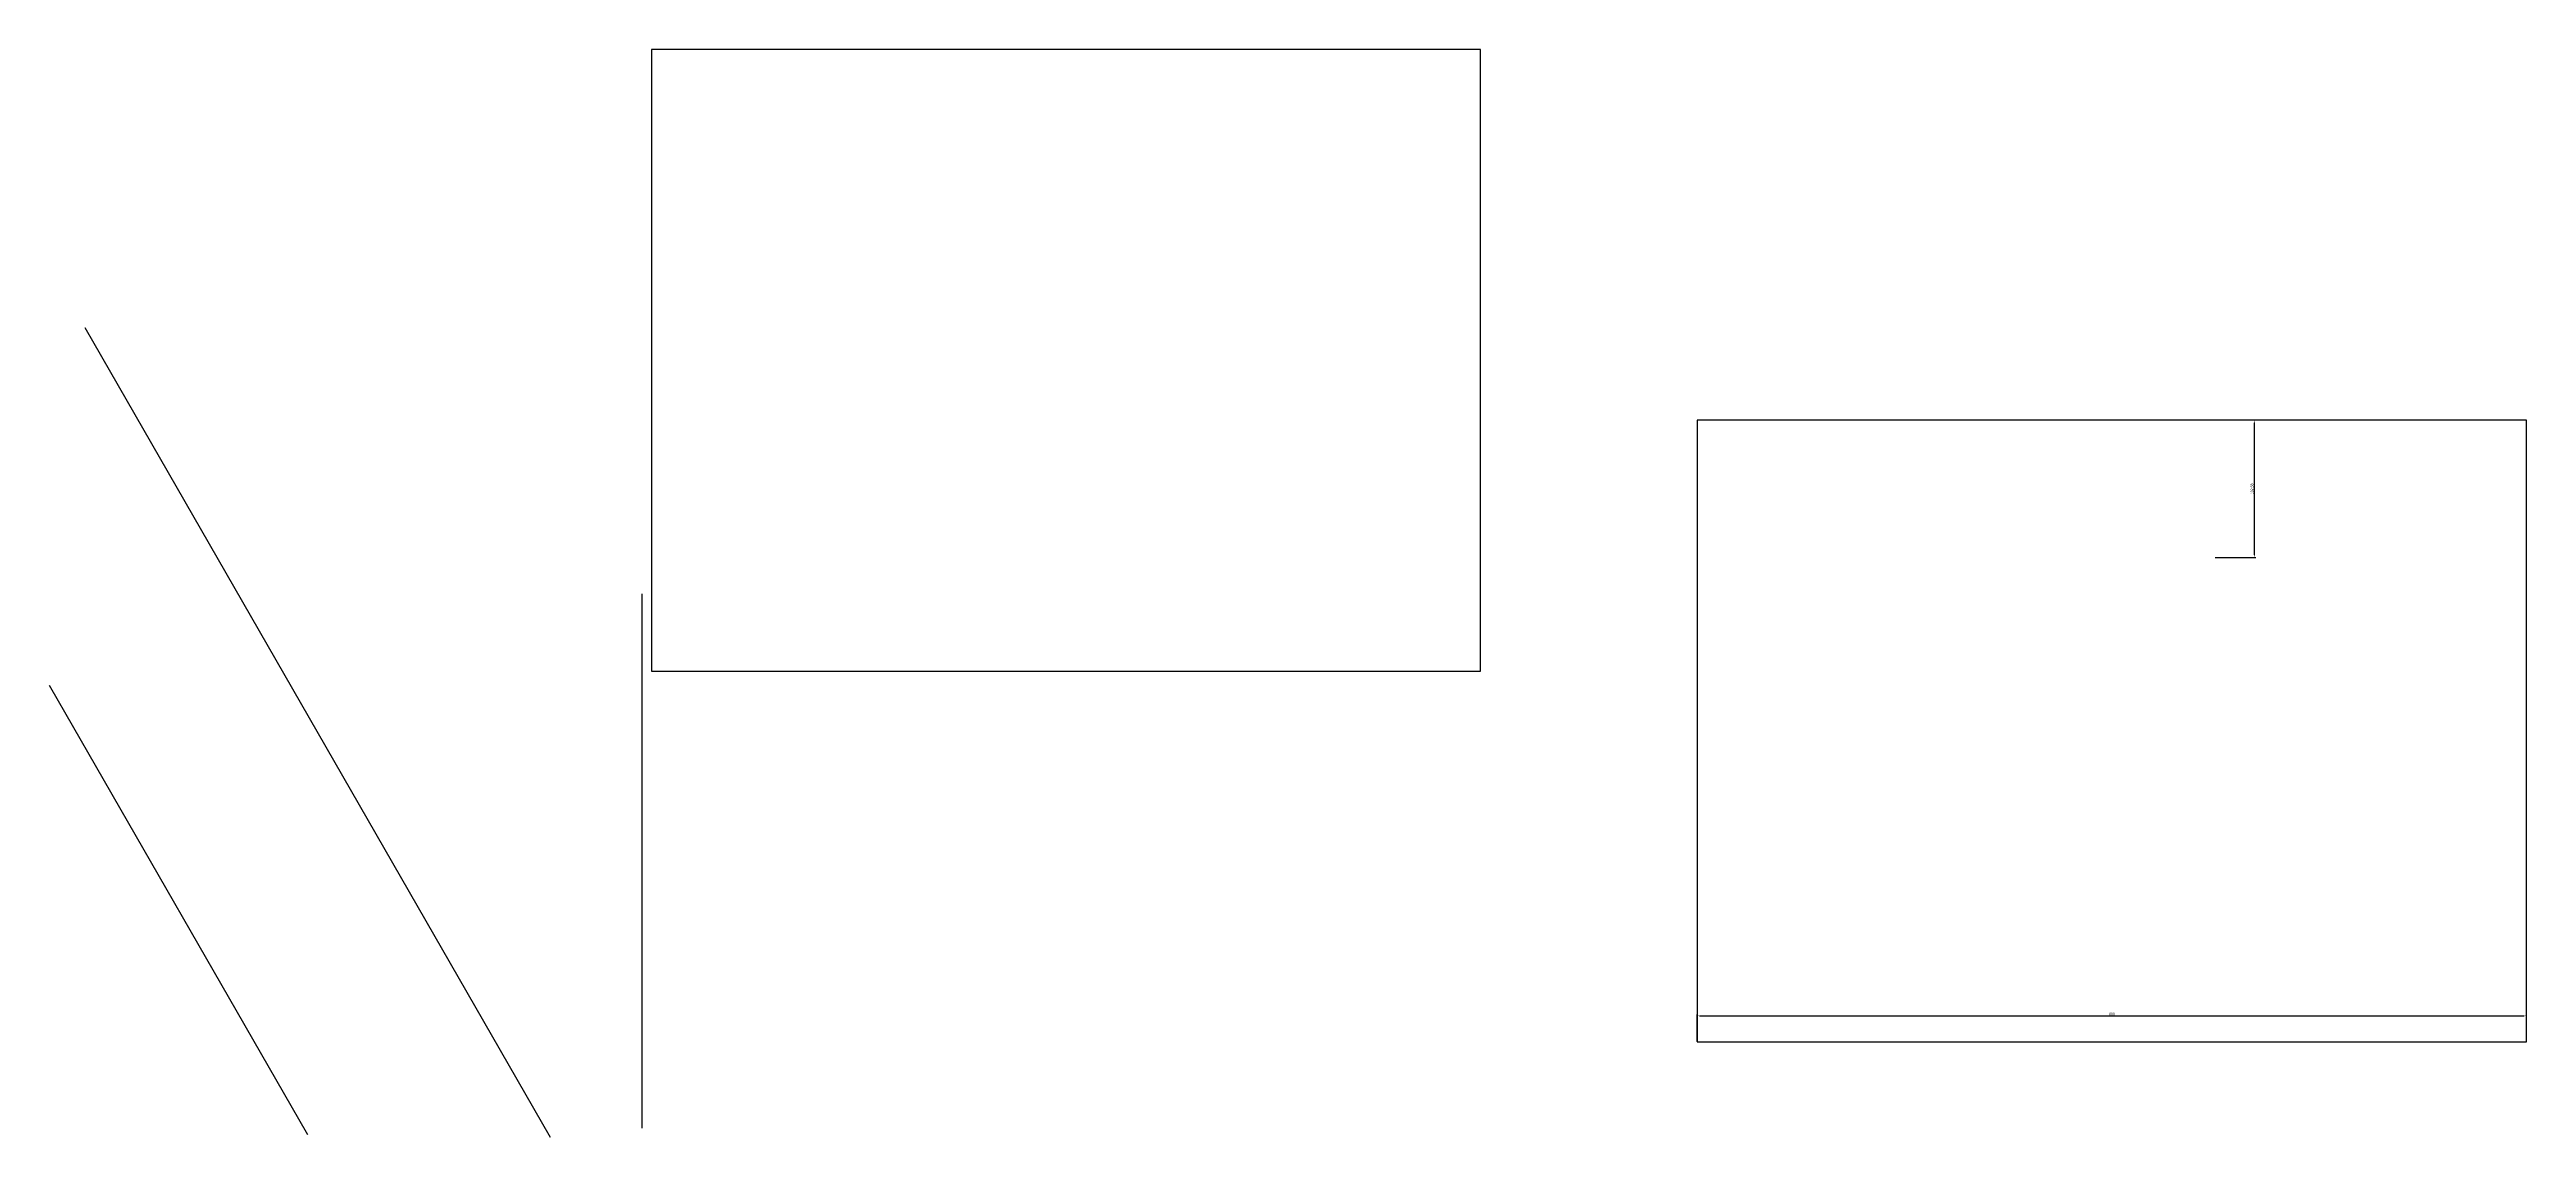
# Model space of a CAD drawing. Header units: millimetres. Extents: x -81 to 2309, y 50 to 1100.
import ezdxf

# ---------------------------------------------------------------- set-up
doc = ezdxf.new("R2010")
doc.units = ezdxf.units.MM
doc.dimstyles.new('ISO-25', dxfattribs={"dimtxt": 2.5, "dimasz": 2.5, "dimexe": 1.25, "dimexo": 0.625, "dimtad": 1, "dimtxsty": 'Standard', "dimcen": 2.5, "dimadec": 0, "dimazin": 0, "dimtfac": 1, "dimtmove": 0, "dimatfit": 3, "dimfxl": 1, "dimarcsym": 0})

# ---------------------------------------------------------------- blocks, each defined once
blk = doc.blocks.new('*D1')
at = {"color": 0, "lineweight": -2, "transparency": 16777216}
for p, q in [((1509.1, 142.9), (1509.1, 168.8)), ((1511.6, 167.5), (2306.6, 167.5)), ((2309.1, 142.9), (2309.1, 168.8))]:
    blk.add_line(p, q, dxfattribs=at)
at = {"color": 0, "transparency": 16777216}
for points in [[(1511.6, 167.9), (1511.6, 167.1), (1509.1, 167.5)], [(2306.6, 167.9), (2306.6, 167.1), (2309.1, 167.5)]]:
    blk.add_solid(points, dxfattribs=at)
at = {"layer": 'Defpoints', "color": 0, "transparency": 16777216}
for p in [(2309.1, 167.5), (1509.1, 142.3), (2309.1, 142.3)]:
    blk.add_point(p, dxfattribs=at)
at = {"color": 0, "transparency": 16777216, "insert": (1909.1, 169.4), "char_height": 2.5, "attachment_point": 5}
blk.add_mtext('800', dxfattribs=at)
blk = doc.blocks.new('*D2')
at = {"color": 0, "lineweight": -2, "transparency": 16777216}
for p, q in [((2308.5, 742.3), (2045.4, 742.3)), ((2046.6, 612.3), (2046.6, 739.8)), ((2008.6, 609.8), (2047.9, 609.8))]:
    blk.add_line(p, q, dxfattribs=at)
at = {"color": 0, "transparency": 16777216}
for points in [[(2046.2, 739.8), (2047, 739.8), (2046.6, 742.3)], [(2046.2, 612.3), (2047, 612.3), (2046.6, 609.8)]]:
    blk.add_solid(points, dxfattribs=at)
at = {"layer": 'Defpoints', "color": 0, "transparency": 16777216}
for p in [(2046.6, 742.3), (2309.1, 742.3), (2007.9, 609.8)]:
    blk.add_point(p, dxfattribs=at)
at = {"color": 0, "transparency": 16777216, "insert": (2044.5, 676), "char_height": 2.5, "attachment_point": 5, "rotation": 90}
blk.add_mtext('132,56', dxfattribs=at)

msp = doc.modelspace()

# ---------------------------------------------------------------- linework, layer by layer
for p, q in [((402.571, 50.181), (-46.372, 831.367)), ((491.051, 59.077), (491.049, 574.889)), ((168.453, 52.781), (-80.682, 486.292))]:
    msp.add_line(p, q)
for points in [[(500, 500), (1300, 500), (1300, 1100), (500, 1100)], [(1509.077, 142.32), (2309.077, 142.32), (2309.077, 742.32), (1509.077, 742.32)]]:
    msp.add_lwpolyline(points, close=True)

# ---------------------------------------------------------------- dimensions: what is measured, and where the dimension line sits
dim = msp.add_linear_dim(base=(2046.601, 742.32), p1=(2007.943, 609.763), p2=(2309.077, 742.32), angle=90, dimstyle='ISO-25')
dim.commit()
dim.dimension.update_dxf_attribs({"geometry": '*D2', "text_midpoint": (2044.518, 676.042)})
dim = msp.add_linear_dim(base=(2309.077, 167.532), p1=(1509.077, 142.32), p2=(2309.077, 142.32), dimstyle='ISO-25')
dim.commit()
dim.dimension.update_dxf_attribs({"geometry": '*D1', "text_midpoint": (1909.077, 169.407)})

doc.saveas('drawing.dxf')
